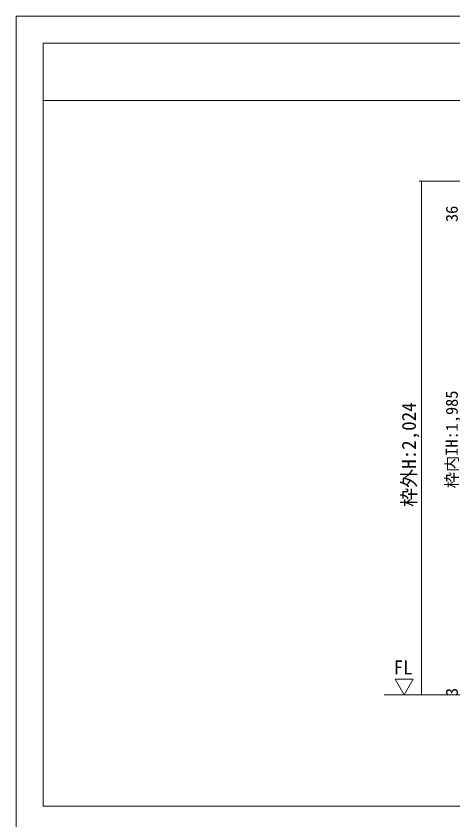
# Model space of a CAD drawing. Units: millimetres on the paper, enlarged 10 times, with parts at other scales. Extents: x -2000 to 2000, y -1385 to 1385.
# Drawn here: x -2000 to -1198, y -92 to 1385 of the extents above; entities that cross this region are included whole.
import ezdxf
from ezdxf.enums import TextEntityAlignment as Align

# ---------------------------------------------------------------- set-up
doc = ezdxf.new("R2010")
doc.units = ezdxf.units.MM
doc.header["$LTSCALE"] = 10
for name, color, linetype, lineweight in [('1-0_H-SYM', 7, 'Continuous', 20), ('1-1_0', 7, 'Continuous', 20), ('2-0_18', 7, 'Continuous', 18)]:
    doc.layers.add(name, color=color, linetype=linetype, lineweight=lineweight)
doc.styles.add('ＭＳ ゴシック', font='')
doc.styles.get('ＭＳ ゴシック').set_extended_font_data('MS Gothic')

msp = doc.modelspace()

# ---------------------------------------------------------------- linework, layer by layer
at = {"layer": '1-0_H-SYM'}
for p, q in [((-1950, 1335), (380, 1335)), ((-1950, 1230), (380, 1230))]:
    msp.add_line(p, q, dxfattribs=at)
msp.add_lwpolyline([(380, -67.5), (-1950, -67.5), (-1950, 1335)], dxfattribs=at)
at = {"layer": '1-1_0'}
for p, q in [((-1950, 1335), (380, 1335)), ((-1950, 1230), (380, 1230))]:
    msp.add_line(p, q, dxfattribs=at)
msp.add_lwpolyline([(-2000, -1385), (2000, -1385), (2000, 1385), (-2000, 1385)], close=True, dxfattribs=at)
msp.add_lwpolyline([(380, -67.5), (-1950, -67.5), (-1950, 1335)], dxfattribs=at)
at = {"layer": '2-0_18', "color": 4, "lineweight": 9}
for p, q in [((-1080.48, 1081.42), (-1259.77, 1081.42)), ((-1255.6, 1081.42), (-1255.6, 137.6)), ((-1303.79, 166.29), (-1287.09, 137.6)), ((-1270.6, 166.29), (-1303.79, 166.29)), ((-1287.09, 137.6), (-1270.6, 166.29)), ((-1019.19, 137.6), (-1323.94, 137.6))]:
    msp.add_line(p, q, dxfattribs=at)
for start, end in [(90, 270), (270, 90)]:
    msp.add_arc((-1255.6, 1081.42), 0.521, start, end, dxfattribs=at)

# ---------------------------------------------------------------- texts
at = {"layer": '2-0_18', "style": 'ＭＳ ゴシック'}
for s, height, p in [('36', 21.99, (-1182.26, 1006.42)), ('枠内IH:1,985', 21.99, (-1182.26, 517.01)), ('枠外H:2,024', 25.66, (-1258.11, 482.85)), ('3', 21.99, (-1182.26, 135.1))]:
    msp.add_text(s, height=height, rotation=90, dxfattribs=at).set_placement(p, align=Align.BOTTOM_LEFT)
msp.add_text('FL', height=25.66, dxfattribs=at).set_placement((-1306.75, 167.4), align=Align.BOTTOM_LEFT)

doc.saveas('drawing.dxf')
